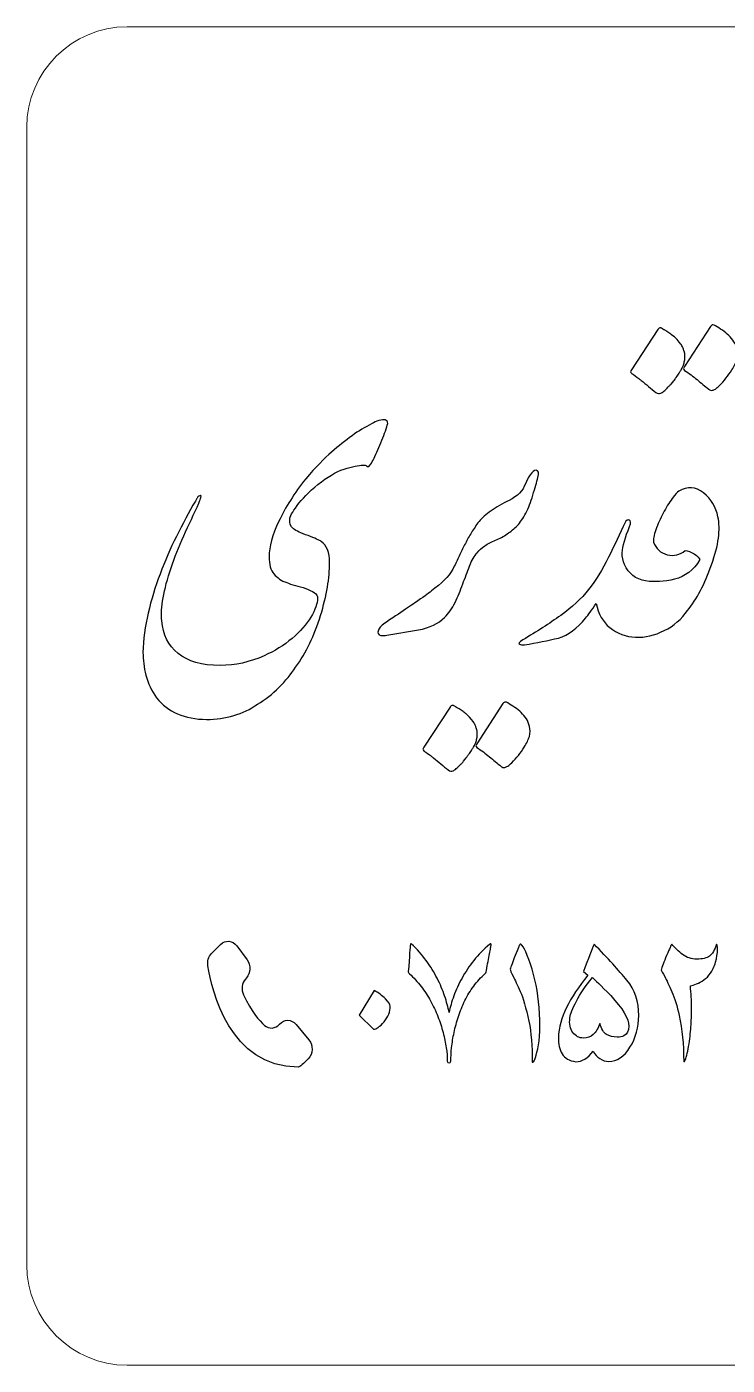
# Model space of a CAD drawing. Header units: millimetres. Extents: x -43.9 to -3.9, y -69.8 to -29.8.
# Drawn here: x -43.9 to -22.97, y -69.75 to -29.75 of the extents above; entities that cross this region are included whole.
import ezdxf

# ---------------------------------------------------------------- set-up
doc = ezdxf.new("R2010")
doc.units = ezdxf.units.MM
doc.header["$MEASUREMENT"] = 0
doc.layers.add('Layer 1', color=7, linetype='Continuous')

msp = doc.modelspace()

# ---------------------------------------------------------------- linework, layer by layer
at = {"layer": 'Layer 1', "color": 250, "lineweight": 18}
msp.add_open_spline([(-40.8954, -29.7531), (-40.8954, -29.7531), (-6.8954, -29.7531), (-6.8954, -29.7531), (-5.2431, -29.7531), (-3.8954, -31.1008), (-3.8954, -32.7531), (-3.8954, -32.7531), (-3.8954, -66.7531), (-3.8954, -66.7531), (-3.8954, -68.4054), (-5.2431, -69.7531), (-6.8954, -69.7531), (-6.8954, -69.7531), (-40.8954, -69.7531), (-40.8954, -69.7531), (-42.5477, -69.7531), (-43.8954, -68.4054), (-43.8954, -66.7531), (-43.8954, -66.7531), (-43.8954, -32.7531), (-43.8954, -32.7531), (-43.8954, -31.1008), (-42.5477, -29.7531), (-40.8954, -29.7531)], degree=3, knots=[0, 0, 0, 0, 0.125, 0.125, 0.125, 0.25, 0.25, 0.25, 0.375, 0.375, 0.375, 0.5, 0.5, 0.5, 0.625, 0.625, 0.625, 0.75, 0.75, 0.75, 0.875, 0.875, 0.875, 1, 1, 1, 1], dxfattribs=at)
at = {"layer": 'Layer 1', "color": 230}
for points, knots in [([(-24.2457, -39.4785), (-24.2457, -39.4925), (-24.244, -39.503), (-24.2404, -39.5101), (-24.2404, -39.5206), (-24.2387, -39.5294), (-24.2352, -39.5364), (-24.2352, -39.5434), (-24.2352, -39.5504), (-24.2334, -39.5592), (-24.2317, -39.568), (-24.2317, -39.575), (-24.2317, -39.582), (-24.2317, -39.582), (-24.2317, -39.654), (-24.2317, -39.654), (-24.2317, -39.661), (-24.2317, -39.6698), (-24.2334, -39.6804), (-24.2352, -39.6909), (-24.2352, -39.6997), (-24.2352, -39.7067), (-24.2352, -39.7067), (-24.251, -39.7681), (-24.251, -39.7681), (-24.251, -39.7752), (-24.2527, -39.7804), (-24.2545, -39.7839), (-24.2562, -39.7874), (-24.2562, -39.7927), (-24.2562, -39.7997), (-24.2562, -39.7997), (-24.2773, -39.8612), (-24.2773, -39.8612), (-24.2843, -39.8752), (-24.2896, -39.8893), (-24.2949, -39.9033), (-24.3001, -39.9156), (-24.3054, -39.9296), (-24.3124, -39.9437), (-24.3124, -39.9472), (-24.3142, -39.949), (-24.3159, -39.9507), (-24.3177, -39.9525), (-24.3177, -39.956), (-24.3177, -39.9595), (-24.3177, -39.9595), (-24.344, -40.0051), (-24.344, -40.0051), (-24.351, -40.0227), (-24.3598, -40.0367), (-24.3704, -40.049), (-24.3791, -40.0613), (-24.3879, -40.0736), (-24.3949, -40.0876), (-24.402, -40.0947), (-24.4055, -40.0999), (-24.4055, -40.1035), (-24.4055, -40.1035), (-24.4669, -40.1965), (-24.4669, -40.1965), (-24.4669, -40.1965), (-24.4932, -40.2334), (-24.4932, -40.2334), (-24.5003, -40.2386), (-24.5055, -40.2474), (-24.5108, -40.2579), (-24.5161, -40.2685), (-24.5231, -40.2773), (-24.5284, -40.2843), (-24.5424, -40.3053), (-24.5547, -40.3194), (-24.5652, -40.3299), (-24.5652, -40.3299), (-24.6477, -40.4335), (-24.6477, -40.4335), (-24.6548, -40.4388), (-24.6583, -40.4423), (-24.6583, -40.444), (-24.6653, -40.4511), (-24.6723, -40.4598), (-24.6811, -40.4704), (-24.6899, -40.4809), (-24.6987, -40.4897), (-24.7092, -40.4967), (-24.7092, -40.4967), (-24.7408, -40.5283), (-24.7408, -40.5283), (-24.7513, -40.5459), (-24.7636, -40.5599), (-24.7812, -40.5704), (-24.7812, -40.5704), (-24.8338, -40.6213), (-24.8338, -40.6213), (-24.8338, -40.6213), (-24.8584, -40.6424), (-24.8584, -40.6424), (-24.897, -40.674), (-24.9304, -40.6933), (-24.9567, -40.7039), (-24.9567, -40.7039), (-24.9883, -40.7144), (-24.9883, -40.7144), (-24.9883, -40.7144), (-25.0252, -40.7144), (-25.0252, -40.7144), (-25.0515, -40.7144), (-25.0761, -40.7039), (-25.0972, -40.6828), (-25.1727, -40.6249), (-25.2464, -40.5652), (-25.3166, -40.5037), (-25.3868, -40.4405), (-25.4623, -40.3808), (-25.5413, -40.3211), (-25.5659, -40.3018), (-25.5887, -40.2825), (-25.6133, -40.265), (-25.6853, -40.2105), (-25.7555, -40.1596), (-25.824, -40.114), (-25.8275, -40.114), (-25.8292, -40.1122), (-25.8292, -40.1087), (-25.8468, -40.0929), (-25.8556, -40.0771), (-25.8556, -40.0631), (-25.8556, -40.049), (-25.8468, -40.028), (-25.8292, -40.0016), (-25.8292, -40.0016), (-25.0392, -38.8008), (-25.0392, -38.8008), (-25.0392, -38.7973), (-25.0375, -38.7938), (-25.034, -38.7903), (-25.0111, -38.7587), (-24.9848, -38.7464), (-24.9567, -38.7534), (-24.9567, -38.7534), (-24.9532, -38.7552), (-24.9462, -38.7587), (-24.9427, -38.7587), (-24.9392, -38.7604), (-24.9374, -38.764), (-24.9374, -38.764), (-24.9005, -38.7798), (-24.9005, -38.7798), (-24.8935, -38.7868), (-24.8865, -38.7903), (-24.8795, -38.792), (-24.8725, -38.7938), (-24.8654, -38.7991), (-24.8584, -38.8061), (-24.8514, -38.8096), (-24.8461, -38.8131), (-24.8391, -38.8149), (-24.8321, -38.8184), (-24.8251, -38.8236), (-24.818, -38.8307), (-24.804, -38.8377), (-24.7899, -38.8465), (-24.7759, -38.857), (-24.7548, -38.871), (-24.7355, -38.8833), (-24.7145, -38.8956), (-24.6934, -38.9079), (-24.6723, -38.922), (-24.653, -38.9395), (-24.653, -38.9395), (-24.6319, -38.9553), (-24.6319, -38.9553), (-24.5775, -38.9957), (-24.5213, -39.0448), (-24.4616, -39.1028), (-24.4616, -39.1028), (-24.4002, -39.1765), (-24.4002, -39.1765), (-24.4002, -39.1765), (-24.3546, -39.238), (-24.3546, -39.238), (-24.33, -39.2713), (-24.3107, -39.3064), (-24.2984, -39.3398), (-24.2914, -39.3503), (-24.2843, -39.3661), (-24.2773, -39.3872), (-24.2773, -39.3872), (-24.2615, -39.4328), (-24.2615, -39.4328), (-24.258, -39.4363), (-24.2562, -39.4398), (-24.2562, -39.4434), (-24.2562, -39.4469), (-24.2545, -39.4521), (-24.251, -39.4592), (-24.251, -39.4697), (-24.2492, -39.475), (-24.2457, -39.4785)], [0, 0, 0, 0, 0.0151515, 0.0151515, 0.0151515, 0.030303, 0.030303, 0.030303, 0.0454545, 0.0454545, 0.0454545, 0.0606061, 0.0606061, 0.0606061, 0.0757576, 0.0757576, 0.0757576, 0.0909091, 0.0909091, 0.0909091, 0.1060606, 0.1060606, 0.1060606, 0.1212121, 0.1212121, 0.1212121, 0.1363636, 0.1363636, 0.1363636, 0.1515152, 0.1515152, 0.1515152, 0.1666667, 0.1666667, 0.1666667, 0.1818182, 0.1818182, 0.1818182, 0.1969697, 0.1969697, 0.1969697, 0.2121212, 0.2121212, 0.2121212, 0.2272727, 0.2272727, 0.2272727, 0.2424242, 0.2424242, 0.2424242, 0.2575758, 0.2575758, 0.2575758, 0.2727273, 0.2727273, 0.2727273, 0.2878788, 0.2878788, 0.2878788, 0.3030303, 0.3030303, 0.3030303, 0.3181818, 0.3181818, 0.3181818, 0.3333333, 0.3333333, 0.3333333, 0.3484848, 0.3484848, 0.3484848, 0.3636364, 0.3636364, 0.3636364, 0.3787879, 0.3787879, 0.3787879, 0.3939394, 0.3939394, 0.3939394, 0.4090909, 0.4090909, 0.4090909, 0.4242424, 0.4242424, 0.4242424, 0.4393939, 0.4393939, 0.4393939, 0.4545455, 0.4545455, 0.4545455, 0.469697, 0.469697, 0.469697, 0.4848485, 0.4848485, 0.4848485, 0.5, 0.5, 0.5, 0.5151515, 0.5151515, 0.5151515, 0.530303, 0.530303, 0.530303, 0.5454545, 0.5454545, 0.5454545, 0.5606061, 0.5606061, 0.5606061, 0.5757576, 0.5757576, 0.5757576, 0.5909091, 0.5909091, 0.5909091, 0.6060606, 0.6060606, 0.6060606, 0.6212121, 0.6212121, 0.6212121, 0.6363636, 0.6363636, 0.6363636, 0.6515152, 0.6515152, 0.6515152, 0.6666667, 0.6666667, 0.6666667, 0.6818182, 0.6818182, 0.6818182, 0.6969697, 0.6969697, 0.6969697, 0.7121212, 0.7121212, 0.7121212, 0.7272727, 0.7272727, 0.7272727, 0.7424242, 0.7424242, 0.7424242, 0.7575758, 0.7575758, 0.7575758, 0.7727273, 0.7727273, 0.7727273, 0.7878788, 0.7878788, 0.7878788, 0.8030303, 0.8030303, 0.8030303, 0.8181818, 0.8181818, 0.8181818, 0.8333333, 0.8333333, 0.8333333, 0.8484848, 0.8484848, 0.8484848, 0.8636364, 0.8636364, 0.8636364, 0.8787879, 0.8787879, 0.8787879, 0.8939394, 0.8939394, 0.8939394, 0.9090909, 0.9090909, 0.9090909, 0.9242424, 0.9242424, 0.9242424, 0.9393939, 0.9393939, 0.9393939, 0.9545455, 0.9545455, 0.9545455, 0.969697, 0.969697, 0.969697, 0.9848485, 0.9848485, 0.9848485, 1, 1, 1, 1]), ([(-22.6745, -39.3907), (-22.6464, -39.4855), (-22.6482, -39.5856), (-22.6762, -39.6891), (-22.7061, -39.791), (-22.757, -39.898), (-22.829, -40.0069), (-22.8869, -40.0964), (-22.9466, -40.1789), (-23.0063, -40.2562), (-23.066, -40.3334), (-23.1327, -40.4072), (-23.2047, -40.4756), (-23.2486, -40.523), (-23.2889, -40.5581), (-23.3223, -40.5792), (-23.3574, -40.5985), (-23.3855, -40.6126), (-23.4101, -40.6178), (-23.4346, -40.6213), (-23.454, -40.6213), (-23.4715, -40.6143), (-23.4891, -40.6073), (-23.5049, -40.5985), (-23.5172, -40.588), (-23.6383, -40.4932), (-23.7559, -40.3966), (-23.87, -40.2983), (-23.9859, -40.2), (-24.1105, -40.1087), (-24.2475, -40.0227), (-24.265, -39.9981), (-24.2738, -39.9806), (-24.2738, -39.9683), (-24.2738, -39.9577), (-24.265, -39.9367), (-24.2475, -39.9103), (-24.2475, -39.9103), (-23.4662, -38.706), (-23.4662, -38.706), (-23.4417, -38.6762), (-23.4188, -38.6604), (-23.3978, -38.6621), (-23.375, -38.6639), (-23.3504, -38.6744), (-23.3223, -38.6902), (-23.2538, -38.7324), (-23.1836, -38.7762), (-23.1134, -38.8219), (-23.0432, -38.8675), (-22.98, -38.9202), (-22.922, -38.9781), (-22.8623, -39.0378), (-22.8114, -39.0993), (-22.7675, -39.166), (-22.7219, -39.2327), (-22.692, -39.3082), (-22.6745, -39.3907)], [0, 0, 0, 0, 0.0526316, 0.0526316, 0.0526316, 0.1052632, 0.1052632, 0.1052632, 0.1578947, 0.1578947, 0.1578947, 0.2105263, 0.2105263, 0.2105263, 0.2631579, 0.2631579, 0.2631579, 0.3157895, 0.3157895, 0.3157895, 0.3684211, 0.3684211, 0.3684211, 0.4210526, 0.4210526, 0.4210526, 0.4736842, 0.4736842, 0.4736842, 0.5263158, 0.5263158, 0.5263158, 0.5789474, 0.5789474, 0.5789474, 0.6315789, 0.6315789, 0.6315789, 0.6842105, 0.6842105, 0.6842105, 0.7368421, 0.7368421, 0.7368421, 0.7894737, 0.7894737, 0.7894737, 0.8421053, 0.8421053, 0.8421053, 0.8947368, 0.8947368, 0.8947368, 0.9473684, 0.9473684, 0.9473684, 1, 1, 1, 1]), ([(-38.752, -43.9885), (-38.9029, -44.3115), (-39.0539, -44.6381), (-39.2066, -44.9681), (-39.3594, -45.2999), (-39.4858, -45.6159), (-39.5841, -45.9179), (-39.8071, -46.5903), (-39.9001, -47.1205), (-39.8632, -47.5067), (-39.8316, -47.9157), (-39.6701, -48.2388), (-39.3769, -48.4793), (-39.0838, -48.7198), (-38.6642, -48.8392), (-38.1182, -48.8392), (-37.667, -48.8392), (-37.2299, -48.7426), (-36.8068, -48.5512), (-36.4925, -48.4108), (-36.2134, -48.237), (-35.9694, -48.0316), (-35.7254, -47.8262), (-35.5375, -47.6138), (-35.4058, -47.3943), (-35.2742, -47.1749), (-35.2075, -46.9888), (-35.2075, -46.8378), (-35.204, -46.7693), (-35.2373, -46.7114), (-35.3075, -46.664), (-35.3778, -46.6148), (-35.4638, -46.5745), (-35.5621, -46.5394), (-35.6622, -46.506), (-35.7657, -46.4744), (-35.8711, -46.4481), (-35.9782, -46.42), (-36.0642, -46.3919), (-36.1291, -46.3656), (-36.2871, -46.3076), (-36.4135, -46.2198), (-36.5119, -46.1057), (-36.6102, -45.9899), (-36.6558, -45.8178), (-36.6541, -45.5878), (-36.6541, -45.2929), (-36.5575, -44.9418), (-36.3644, -44.531), (-36.173, -44.1219), (-35.9062, -43.6971), (-35.5621, -43.2582), (-35.2619, -42.9124), (-35.0038, -42.6473), (-34.7914, -42.4647), (-34.579, -42.2804), (-34.3736, -42.1171), (-34.177, -41.9749), (-33.9803, -41.8327), (-33.7872, -41.7133), (-33.5976, -41.6185), (-33.5221, -41.5764), (-33.4501, -41.5448), (-33.3817, -41.5202), (-33.2921, -41.4956), (-33.2272, -41.4904), (-33.1833, -41.5026), (-33.1412, -41.5149), (-33.1166, -41.55), (-33.1096, -41.608), (-33.1271, -41.6694), (-33.1499, -41.7449), (-33.1815, -41.8344), (-33.2131, -41.924), (-33.2465, -42.0153), (-33.2851, -42.1118), (-33.322, -42.2084), (-33.3624, -42.3032), (-33.4027, -42.398), (-33.4431, -42.491), (-33.4835, -42.5753), (-33.5204, -42.649), (-33.559, -42.7228), (-33.5923, -42.7824), (-33.6239, -42.8298), (-33.6555, -42.8755), (-33.6766, -42.8966), (-33.6907, -42.893), (-33.7047, -42.9001), (-33.7223, -42.8948), (-33.7416, -42.879), (-33.7626, -42.8614), (-33.7995, -42.8527), (-33.8504, -42.8527), (-33.9803, -42.8527), (-34.1682, -42.893), (-34.4157, -42.9738), (-34.6632, -43.0546), (-34.9231, -43.2073), (-35.1952, -43.4302), (-35.4673, -43.655), (-35.6762, -43.8674), (-35.8202, -44.064), (-35.9641, -44.2606), (-36.0361, -44.3976), (-36.0361, -44.4731), (-36.0536, -44.5819), (-36.0168, -44.6767), (-35.9272, -44.7557), (-35.85, -44.8172), (-35.7043, -44.8856), (-35.4936, -44.9611), (-35.283, -45.0366), (-35.1513, -45.0945), (-35.1004, -45.1367), (-34.9318, -45.249), (-34.8476, -45.4579), (-34.8476, -45.7634), (-34.8476, -46.2234), (-34.9371, -46.75), (-35.1179, -47.3452), (-35.2988, -47.9403), (-35.548, -48.4564), (-35.8658, -48.8953), (-35.9992, -49.0972), (-36.1642, -49.2991), (-36.3609, -49.4975), (-36.5557, -49.6959), (-36.7682, -49.8626), (-36.9981, -49.9961), (-37.4406, -50.3015), (-37.9497, -50.4543), (-38.5255, -50.4543), (-39.1803, -50.4437), (-39.6771, -50.2296), (-40.0177, -49.8117), (-40.1705, -49.5993), (-40.2775, -49.3728), (-40.3355, -49.1341), (-40.3934, -48.8971), (-40.4233, -48.6689), (-40.4233, -48.4529), (-40.4127, -48.0632), (-40.3618, -47.6699), (-40.2688, -47.2749), (-40.1757, -46.8817), (-40.0581, -46.492), (-39.9141, -46.1075), (-39.7702, -45.7248), (-39.6069, -45.3491), (-39.4226, -44.9822), (-39.24, -44.6153), (-39.0522, -44.2641), (-38.859, -43.9271), (-38.8292, -43.8762), (-38.8116, -43.8463), (-38.8081, -43.8393), (-38.7713, -43.7884), (-38.7344, -43.7621), (-38.701, -43.7621), (-38.701, -43.7621), (-38.6958, -43.7621), (-38.6958, -43.7621), (-38.6852, -43.7726), (-38.6835, -43.7937), (-38.6923, -43.8253), (-38.701, -43.8551), (-38.7204, -43.9095), (-38.752, -43.9885)], [0, 0, 0, 0, 0.0178571, 0.0178571, 0.0178571, 0.0357143, 0.0357143, 0.0357143, 0.0535714, 0.0535714, 0.0535714, 0.0714286, 0.0714286, 0.0714286, 0.0892857, 0.0892857, 0.0892857, 0.1071429, 0.1071429, 0.1071429, 0.125, 0.125, 0.125, 0.1428571, 0.1428571, 0.1428571, 0.1607143, 0.1607143, 0.1607143, 0.1785714, 0.1785714, 0.1785714, 0.1964286, 0.1964286, 0.1964286, 0.2142857, 0.2142857, 0.2142857, 0.2321429, 0.2321429, 0.2321429, 0.25, 0.25, 0.25, 0.2678571, 0.2678571, 0.2678571, 0.2857143, 0.2857143, 0.2857143, 0.3035714, 0.3035714, 0.3035714, 0.3214286, 0.3214286, 0.3214286, 0.3392857, 0.3392857, 0.3392857, 0.3571429, 0.3571429, 0.3571429, 0.375, 0.375, 0.375, 0.3928571, 0.3928571, 0.3928571, 0.4107143, 0.4107143, 0.4107143, 0.4285714, 0.4285714, 0.4285714, 0.4464286, 0.4464286, 0.4464286, 0.4642857, 0.4642857, 0.4642857, 0.4821429, 0.4821429, 0.4821429, 0.5, 0.5, 0.5, 0.5178571, 0.5178571, 0.5178571, 0.5357143, 0.5357143, 0.5357143, 0.5535714, 0.5535714, 0.5535714, 0.5714286, 0.5714286, 0.5714286, 0.5892857, 0.5892857, 0.5892857, 0.6071429, 0.6071429, 0.6071429, 0.625, 0.625, 0.625, 0.6428571, 0.6428571, 0.6428571, 0.6607143, 0.6607143, 0.6607143, 0.6785714, 0.6785714, 0.6785714, 0.6964286, 0.6964286, 0.6964286, 0.7142857, 0.7142857, 0.7142857, 0.7321429, 0.7321429, 0.7321429, 0.75, 0.75, 0.75, 0.7678571, 0.7678571, 0.7678571, 0.7857143, 0.7857143, 0.7857143, 0.8035714, 0.8035714, 0.8035714, 0.8214286, 0.8214286, 0.8214286, 0.8392857, 0.8392857, 0.8392857, 0.8571429, 0.8571429, 0.8571429, 0.875, 0.875, 0.875, 0.8928571, 0.8928571, 0.8928571, 0.9107143, 0.9107143, 0.9107143, 0.9285714, 0.9285714, 0.9285714, 0.9464286, 0.9464286, 0.9464286, 0.9642857, 0.9642857, 0.9642857, 0.9821429, 0.9821429, 0.9821429, 1, 1, 1, 1]), ([(-28.7786, -43.7533), (-28.8348, -43.9552), (-28.9032, -44.1325), (-28.9857, -44.287), (-29.0665, -44.4415), (-29.1525, -44.5661), (-29.2421, -44.6627), (-29.3316, -44.7522), (-29.4317, -44.8347), (-29.5405, -44.9102), (-29.6511, -44.9857), (-29.767, -45.0471), (-29.8899, -45.0945), (-30.0163, -45.1454), (-30.1251, -45.2034), (-30.2146, -45.2666), (-30.3042, -45.3298), (-30.3779, -45.3982), (-30.4358, -45.4702), (-30.5254, -45.5668), (-30.6026, -45.6984), (-30.6676, -45.8687), (-30.7325, -46.039), (-30.7992, -46.2181), (-30.8695, -46.4059), (-30.9397, -46.5955), (-31.0169, -46.7799), (-31.1012, -46.9589), (-31.1855, -47.1398), (-31.2908, -47.2872), (-31.4172, -47.4049), (-31.5928, -47.5892), (-31.8508, -47.7138), (-32.1949, -47.7805), (-32.1949, -47.7805), (-33.1359, -47.9385), (-33.1359, -47.9385), (-33.1622, -47.9421), (-33.1956, -47.9456), (-33.236, -47.9473), (-33.2746, -47.9491), (-33.3044, -47.9473), (-33.3202, -47.9438), (-33.3992, -47.921), (-33.4238, -47.8683), (-33.3922, -47.7876), (-33.3624, -47.7068), (-33.2816, -47.6261), (-33.1517, -47.5435), (-32.8866, -47.368), (-32.6759, -47.2275), (-32.5179, -47.1187), (-32.3599, -47.0116), (-32.2318, -46.9221), (-32.1335, -46.8536), (-32.0334, -46.7851), (-31.9526, -46.729), (-31.893, -46.6833), (-31.8333, -46.6394), (-31.7701, -46.5903), (-31.6998, -46.5341), (-31.4225, -46.3252), (-31.2311, -46.1057), (-31.124, -45.8758), (-31.0626, -45.7564), (-31.0064, -45.6405), (-30.9555, -45.5264), (-30.9028, -45.414), (-30.8502, -45.3017), (-30.7922, -45.1928), (-30.736, -45.0822), (-30.6746, -44.9734), (-30.6096, -44.8663), (-30.5447, -44.7575), (-30.4692, -44.6486), (-30.3832, -44.5398), (-30.2954, -44.4292), (-30.1743, -44.3221), (-30.0233, -44.2185), (-29.8723, -44.1132), (-29.6915, -44.0096), (-29.4791, -43.906), (-29.2315, -43.7796), (-29.0718, -43.6146), (-28.9998, -43.4127), (-28.9594, -43.3179), (-28.9103, -43.2266), (-28.8541, -43.1406), (-28.7979, -43.0546), (-28.7382, -43.0089), (-28.6768, -43.0019), (-28.6083, -43.0124), (-28.5907, -43.0862), (-28.6241, -43.2231), (-28.6416, -43.2916), (-28.6627, -43.3688), (-28.689, -43.4566), (-28.7154, -43.5444), (-28.7452, -43.6427), (-28.7786, -43.7533)], [0, 0, 0, 0, 0.030303, 0.030303, 0.030303, 0.0606061, 0.0606061, 0.0606061, 0.0909091, 0.0909091, 0.0909091, 0.1212121, 0.1212121, 0.1212121, 0.1515152, 0.1515152, 0.1515152, 0.1818182, 0.1818182, 0.1818182, 0.2121212, 0.2121212, 0.2121212, 0.2424242, 0.2424242, 0.2424242, 0.2727273, 0.2727273, 0.2727273, 0.3030303, 0.3030303, 0.3030303, 0.3333333, 0.3333333, 0.3333333, 0.3636364, 0.3636364, 0.3636364, 0.3939394, 0.3939394, 0.3939394, 0.4242424, 0.4242424, 0.4242424, 0.4545455, 0.4545455, 0.4545455, 0.4848485, 0.4848485, 0.4848485, 0.5151515, 0.5151515, 0.5151515, 0.5454545, 0.5454545, 0.5454545, 0.5757576, 0.5757576, 0.5757576, 0.6060606, 0.6060606, 0.6060606, 0.6363636, 0.6363636, 0.6363636, 0.6666667, 0.6666667, 0.6666667, 0.6969697, 0.6969697, 0.6969697, 0.7272727, 0.7272727, 0.7272727, 0.7575758, 0.7575758, 0.7575758, 0.7878788, 0.7878788, 0.7878788, 0.8181818, 0.8181818, 0.8181818, 0.8484848, 0.8484848, 0.8484848, 0.8787879, 0.8787879, 0.8787879, 0.9090909, 0.9090909, 0.9090909, 0.9393939, 0.9393939, 0.9393939, 0.969697, 0.969697, 0.969697, 1, 1, 1, 1]), ([(-23.245, -44.3958), (-23.166, -44.7733), (-23.2292, -45.2508), (-23.4364, -45.8284), (-23.6418, -46.4059), (-23.8806, -46.8624), (-24.1562, -47.1977), (-24.33, -47.4558), (-24.5617, -47.6559), (-24.8496, -47.7999), (-25.1375, -47.9438), (-25.4237, -48.0105), (-25.7081, -47.9982), (-25.9943, -47.9859), (-26.2506, -47.8894), (-26.4806, -47.7051), (-26.6817, -47.5454), (-26.817, -47.3051), (-26.8866, -46.9855), (-27.0153, -47.1842), (-27.1199, -47.3307), (-27.2003, -47.4242), (-27.4514, -47.7402), (-27.72, -47.9385), (-28.0079, -48.0211), (-28.3204, -48.0965), (-28.6575, -48.165), (-29.0209, -48.2265), (-29.0893, -48.23), (-29.142, -48.2247), (-29.1789, -48.2089), (-29.214, -48.1931), (-29.1806, -48.1492), (-29.0788, -48.0772), (-28.6592, -47.8315), (-28.2818, -47.5874), (-27.9429, -47.3452), (-27.6059, -47.1029), (-27.3285, -46.8466), (-27.1126, -46.5727), (-26.8966, -46.3006), (-26.6982, -45.9793), (-26.5174, -45.6089), (-26.3348, -45.2385), (-26.1698, -44.8926), (-26.0224, -44.5696), (-25.9855, -44.5011), (-25.9416, -44.4766), (-25.8942, -44.4959), (-25.8468, -44.5152), (-25.8433, -44.5766), (-25.8837, -44.6837), (-26.0203, -45.0078), (-26.0957, -45.2724), (-26.11, -45.4741), (-26.1083, -45.602), (-26.0838, -45.7199), (-26.0382, -45.8248), (-25.9153, -46.097), (-25.7046, -46.2585), (-25.4061, -46.3146), (-25.1411, -46.355), (-24.8531, -46.3375), (-24.5406, -46.262), (-24.2299, -46.1865), (-23.9771, -45.9916), (-23.7858, -45.6756), (-23.7998, -45.6352), (-23.856, -45.5791), (-23.9578, -45.5088), (-24.0596, -45.4386), (-24.1474, -45.4035), (-24.2229, -45.4035), (-24.3844, -45.5404), (-24.5635, -45.5826), (-24.7619, -45.5299), (-24.962, -45.4772), (-25.0972, -45.3526), (-25.1691, -45.156), (-25.1867, -45.0735), (-25.1639, -44.9506), (-25.1042, -44.7856), (-25.0445, -44.6223), (-24.9708, -44.4555), (-24.883, -44.287), (-24.7952, -44.1202), (-24.7057, -43.9727), (-24.6126, -43.8481), (-24.5213, -43.7234), (-24.4564, -43.6515), (-24.4178, -43.6339), (-24.1544, -43.4829), (-23.9069, -43.4987), (-23.6769, -43.6831), (-23.4469, -43.8656), (-23.303, -44.1044), (-23.245, -44.3958)], [0, 0, 0, 0, 0.03125, 0.03125, 0.03125, 0.0625, 0.0625, 0.0625, 0.09375, 0.09375, 0.09375, 0.125, 0.125, 0.125, 0.15625, 0.15625, 0.15625, 0.1875, 0.1875, 0.1875, 0.21875, 0.21875, 0.21875, 0.25, 0.25, 0.25, 0.28125, 0.28125, 0.28125, 0.3125, 0.3125, 0.3125, 0.34375, 0.34375, 0.34375, 0.375, 0.375, 0.375, 0.40625, 0.40625, 0.40625, 0.4375, 0.4375, 0.4375, 0.46875, 0.46875, 0.46875, 0.5, 0.5, 0.5, 0.53125, 0.53125, 0.53125, 0.5625, 0.5625, 0.5625, 0.59375, 0.59375, 0.59375, 0.625, 0.625, 0.625, 0.65625, 0.65625, 0.65625, 0.6875, 0.6875, 0.6875, 0.71875, 0.71875, 0.71875, 0.75, 0.75, 0.75, 0.78125, 0.78125, 0.78125, 0.8125, 0.8125, 0.8125, 0.84375, 0.84375, 0.84375, 0.875, 0.875, 0.875, 0.90625, 0.90625, 0.90625, 0.9375, 0.9375, 0.9375, 0.96875, 0.96875, 0.96875, 1, 1, 1, 1]), ([(-28.8769, -50.6614), (-28.8488, -50.7562), (-28.8506, -50.8563), (-28.8804, -50.9599), (-28.9085, -51.0617), (-28.9594, -51.1688), (-29.0314, -51.2776), (-29.0893, -51.3672), (-29.149, -51.4514), (-29.2087, -51.5269), (-29.2684, -51.6042), (-29.3351, -51.6779), (-29.4071, -51.7464), (-29.451, -51.7938), (-29.4913, -51.8289), (-29.5247, -51.85), (-29.5598, -51.8693), (-29.5879, -51.8833), (-29.6125, -51.8886), (-29.6371, -51.8921), (-29.6564, -51.8921), (-29.6739, -51.8851), (-29.6915, -51.878), (-29.7073, -51.8693), (-29.7196, -51.8587), (-29.8407, -51.7639), (-29.9583, -51.6674), (-30.0724, -51.5691), (-30.1883, -51.4707), (-30.313, -51.3795), (-30.4516, -51.2934), (-30.4674, -51.2689), (-30.4762, -51.2513), (-30.4762, -51.239), (-30.4762, -51.2285), (-30.4674, -51.2074), (-30.4516, -51.1811), (-30.4516, -51.1811), (-29.6687, -49.9768), (-29.6687, -49.9768), (-29.6458, -49.9469), (-29.6213, -49.9311), (-29.6002, -49.9329), (-29.5774, -49.9346), (-29.5528, -49.9452), (-29.5247, -49.961), (-29.4562, -50.0031), (-29.3878, -50.047), (-29.3175, -50.0926), (-29.2473, -50.1383), (-29.1824, -50.1909), (-29.1244, -50.2489), (-29.0647, -50.3086), (-29.0138, -50.37), (-28.9699, -50.4367), (-28.9243, -50.5034), (-28.8945, -50.5789), (-28.8769, -50.6614)], [0, 0, 0, 0, 0.0526316, 0.0526316, 0.0526316, 0.1052632, 0.1052632, 0.1052632, 0.1578947, 0.1578947, 0.1578947, 0.2105263, 0.2105263, 0.2105263, 0.2631579, 0.2631579, 0.2631579, 0.3157895, 0.3157895, 0.3157895, 0.3684211, 0.3684211, 0.3684211, 0.4210526, 0.4210526, 0.4210526, 0.4736842, 0.4736842, 0.4736842, 0.5263158, 0.5263158, 0.5263158, 0.5789474, 0.5789474, 0.5789474, 0.6315789, 0.6315789, 0.6315789, 0.6842105, 0.6842105, 0.6842105, 0.7368421, 0.7368421, 0.7368421, 0.7894737, 0.7894737, 0.7894737, 0.8421053, 0.8421053, 0.8421053, 0.8947368, 0.8947368, 0.8947368, 0.9473684, 0.9473684, 0.9473684, 1, 1, 1, 1]), ([(-30.4499, -50.7597), (-30.4499, -50.7738), (-30.4481, -50.7843), (-30.4446, -50.7913), (-30.4446, -50.8019), (-30.4429, -50.8107), (-30.4394, -50.8177), (-30.4394, -50.8247), (-30.4394, -50.8317), (-30.4376, -50.8405), (-30.4358, -50.8493), (-30.4358, -50.8563), (-30.4358, -50.8633), (-30.4358, -50.8633), (-30.4358, -50.9353), (-30.4358, -50.9353), (-30.4358, -50.9423), (-30.4358, -50.9511), (-30.4376, -50.9616), (-30.4394, -50.9722), (-30.4394, -50.9809), (-30.4394, -50.988), (-30.4394, -50.988), (-30.4552, -51.0494), (-30.4552, -51.0494), (-30.4552, -51.0564), (-30.4569, -51.0599), (-30.4587, -51.0635), (-30.4604, -51.067), (-30.4604, -51.0722), (-30.4604, -51.0793), (-30.4604, -51.0793), (-30.4815, -51.1407), (-30.4815, -51.1407), (-30.4885, -51.153), (-30.4938, -51.167), (-30.499, -51.1811), (-30.5043, -51.1951), (-30.5113, -51.2074), (-30.5166, -51.2215), (-30.5166, -51.225), (-30.5184, -51.2285), (-30.5201, -51.2285), (-30.5219, -51.2302), (-30.5219, -51.2337), (-30.5219, -51.2373), (-30.5219, -51.2373), (-30.5482, -51.2829), (-30.5482, -51.2829), (-30.5552, -51.2987), (-30.564, -51.3145), (-30.5745, -51.325), (-30.5851, -51.3373), (-30.5921, -51.3496), (-30.5991, -51.3637), (-30.6061, -51.3707), (-30.6096, -51.3759), (-30.6096, -51.3795), (-30.6096, -51.3795), (-30.6711, -51.4707), (-30.6711, -51.4707), (-30.6711, -51.4707), (-30.6974, -51.5059), (-30.6974, -51.5059), (-30.7044, -51.5129), (-30.7097, -51.5217), (-30.715, -51.5322), (-30.7202, -51.541), (-30.7273, -51.5497), (-30.7343, -51.5568), (-30.7466, -51.5778), (-30.7589, -51.5919), (-30.7694, -51.6024), (-30.7694, -51.6024), (-30.8519, -51.7042), (-30.8519, -51.7042), (-30.8589, -51.713), (-30.8624, -51.72), (-30.8624, -51.7253), (-30.8695, -51.7323), (-30.8765, -51.7411), (-30.8853, -51.7516), (-30.894, -51.7622), (-30.9028, -51.771), (-30.9134, -51.778), (-30.9134, -51.778), (-30.945, -51.8096), (-30.945, -51.8096), (-30.9555, -51.8271), (-30.9678, -51.8412), (-30.9853, -51.8517), (-30.9853, -51.8517), (-31.038, -51.9026), (-31.038, -51.9026), (-31.038, -51.9026), (-31.0626, -51.9237), (-31.0626, -51.9237), (-31.1012, -51.9553), (-31.1346, -51.9746), (-31.1609, -51.9851), (-31.1609, -51.9851), (-31.1925, -51.9957), (-31.1925, -51.9957), (-31.1925, -51.9957), (-31.2294, -51.9957), (-31.2294, -51.9957), (-31.2557, -51.9957), (-31.2803, -51.9851), (-31.3013, -51.9641), (-31.3768, -51.9061), (-31.4506, -51.8464), (-31.5208, -51.785), (-31.591, -51.7218), (-31.6665, -51.6621), (-31.7455, -51.6024), (-31.7701, -51.5831), (-31.7929, -51.5638), (-31.8175, -51.5462), (-31.8894, -51.4918), (-31.9597, -51.4409), (-32.0281, -51.397), (-32.0316, -51.3953), (-32.0334, -51.3935), (-32.0334, -51.3917), (-32.051, -51.3742), (-32.0597, -51.3584), (-32.0597, -51.3443), (-32.0597, -51.3303), (-32.051, -51.3092), (-32.0334, -51.2829), (-32.0334, -51.2829), (-31.2434, -50.0821), (-31.2434, -50.0821), (-31.2434, -50.0786), (-31.2416, -50.0751), (-31.2381, -50.0716), (-31.2153, -50.04), (-31.189, -50.0277), (-31.1609, -50.0347), (-31.1609, -50.0347), (-31.1574, -50.0364), (-31.1504, -50.04), (-31.1468, -50.04), (-31.1433, -50.0417), (-31.1416, -50.0452), (-31.1416, -50.0452), (-31.1047, -50.061), (-31.1047, -50.061), (-31.0977, -50.068), (-31.0907, -50.0716), (-31.0836, -50.0733), (-31.0766, -50.0751), (-31.0696, -50.0803), (-31.0626, -50.0874), (-31.0556, -50.0909), (-31.0503, -50.0944), (-31.0433, -50.0961), (-31.0362, -50.0996), (-31.0292, -50.1049), (-31.0222, -50.1119), (-31.0082, -50.119), (-30.9941, -50.1277), (-30.9801, -50.1383), (-30.959, -50.1523), (-30.9397, -50.1646), (-30.9186, -50.1769), (-30.8976, -50.1892), (-30.8782, -50.2032), (-30.8572, -50.2208), (-30.8572, -50.2208), (-30.8361, -50.2366), (-30.8361, -50.2366), (-30.8045, -50.2594), (-30.7764, -50.284), (-30.7483, -50.3086), (-30.722, -50.3314), (-30.6939, -50.3577), (-30.6658, -50.3858), (-30.6658, -50.3858), (-30.6044, -50.4578), (-30.6044, -50.4578), (-30.6044, -50.4578), (-30.5587, -50.5192), (-30.5587, -50.5192), (-30.5342, -50.5526), (-30.5148, -50.5877), (-30.5026, -50.6211), (-30.4955, -50.6316), (-30.4885, -50.6474), (-30.4815, -50.6685), (-30.4815, -50.6685), (-30.4657, -50.7141), (-30.4657, -50.7141), (-30.4622, -50.7176), (-30.4604, -50.7211), (-30.4604, -50.7246), (-30.4604, -50.7281), (-30.4587, -50.7334), (-30.4552, -50.7404), (-30.4552, -50.751), (-30.4534, -50.7562), (-30.4499, -50.7597)], [0, 0, 0, 0, 0.0149254, 0.0149254, 0.0149254, 0.0298507, 0.0298507, 0.0298507, 0.0447761, 0.0447761, 0.0447761, 0.0597015, 0.0597015, 0.0597015, 0.0746269, 0.0746269, 0.0746269, 0.0895522, 0.0895522, 0.0895522, 0.1044776, 0.1044776, 0.1044776, 0.119403, 0.119403, 0.119403, 0.1343284, 0.1343284, 0.1343284, 0.1492537, 0.1492537, 0.1492537, 0.1641791, 0.1641791, 0.1641791, 0.1791045, 0.1791045, 0.1791045, 0.1940299, 0.1940299, 0.1940299, 0.2089552, 0.2089552, 0.2089552, 0.2238806, 0.2238806, 0.2238806, 0.238806, 0.238806, 0.238806, 0.2537313, 0.2537313, 0.2537313, 0.2686567, 0.2686567, 0.2686567, 0.2835821, 0.2835821, 0.2835821, 0.2985075, 0.2985075, 0.2985075, 0.3134328, 0.3134328, 0.3134328, 0.3283582, 0.3283582, 0.3283582, 0.3432836, 0.3432836, 0.3432836, 0.358209, 0.358209, 0.358209, 0.3731343, 0.3731343, 0.3731343, 0.3880597, 0.3880597, 0.3880597, 0.4029851, 0.4029851, 0.4029851, 0.4179104, 0.4179104, 0.4179104, 0.4328358, 0.4328358, 0.4328358, 0.4477612, 0.4477612, 0.4477612, 0.4626866, 0.4626866, 0.4626866, 0.4776119, 0.4776119, 0.4776119, 0.4925373, 0.4925373, 0.4925373, 0.5074627, 0.5074627, 0.5074627, 0.5223881, 0.5223881, 0.5223881, 0.5373134, 0.5373134, 0.5373134, 0.5522388, 0.5522388, 0.5522388, 0.5671642, 0.5671642, 0.5671642, 0.5820896, 0.5820896, 0.5820896, 0.5970149, 0.5970149, 0.5970149, 0.6119403, 0.6119403, 0.6119403, 0.6268657, 0.6268657, 0.6268657, 0.641791, 0.641791, 0.641791, 0.6567164, 0.6567164, 0.6567164, 0.6716418, 0.6716418, 0.6716418, 0.6865672, 0.6865672, 0.6865672, 0.7014925, 0.7014925, 0.7014925, 0.7164179, 0.7164179, 0.7164179, 0.7313433, 0.7313433, 0.7313433, 0.7462687, 0.7462687, 0.7462687, 0.761194, 0.761194, 0.761194, 0.7761194, 0.7761194, 0.7761194, 0.7910448, 0.7910448, 0.7910448, 0.8059701, 0.8059701, 0.8059701, 0.8208955, 0.8208955, 0.8208955, 0.8358209, 0.8358209, 0.8358209, 0.8507463, 0.8507463, 0.8507463, 0.8656716, 0.8656716, 0.8656716, 0.880597, 0.880597, 0.880597, 0.8955224, 0.8955224, 0.8955224, 0.9104478, 0.9104478, 0.9104478, 0.9253731, 0.9253731, 0.9253731, 0.9402985, 0.9402985, 0.9402985, 0.9552239, 0.9552239, 0.9552239, 0.9701493, 0.9701493, 0.9701493, 0.9850746, 0.9850746, 0.9850746, 1, 1, 1, 1]), ([(-37.3624, -58.2115), (-37.3624, -58.2115), (-37.3323, -58.1771), (-37.3323, -58.1771), (-37.2043, -58.0328), (-37.1951, -57.7998), (-37.3108, -57.6422), (-37.3108, -57.6422), (-37.6197, -57.2226), (-37.6197, -57.2226), (-37.7438, -57.0539), (-37.9648, -57.0355), (-38.1092, -57.1811), (-38.1092, -57.1811), (-38.3746, -57.4497), (-38.3746, -57.4497), (-38.4658, -57.5416), (-38.5075, -57.6814), (-38.4849, -57.8192), (-38.3648, -58.5579), (-37.8278, -60.8458), (-35.7883, -60.8458), (-35.7422, -60.8458), (-35.6108, -60.7242), (-35.4871, -60.597), (-35.3416, -60.4486), (-35.332, -60.192), (-35.466, -60.0304), (-35.466, -60.0304), (-35.8512, -59.5666), (-35.8512, -59.5666), (-35.9843, -59.4063), (-36.2049, -59.4037), (-36.3421, -59.5604), (-36.4639, -59.7003), (-36.6558, -59.7161), (-36.7926, -59.5962), (-36.9578, -59.4527), (-37.1815, -59.1844), (-37.4212, -58.6863), (-37.4956, -58.5314), (-37.4725, -58.3354), (-37.3624, -58.2115)], [0, 0, 0, 0, 0.0714286, 0.0714286, 0.0714286, 0.1428571, 0.1428571, 0.1428571, 0.2142857, 0.2142857, 0.2142857, 0.2857143, 0.2857143, 0.2857143, 0.3571429, 0.3571429, 0.3571429, 0.4285714, 0.4285714, 0.4285714, 0.5, 0.5, 0.5, 0.5714286, 0.5714286, 0.5714286, 0.6428571, 0.6428571, 0.6428571, 0.7142857, 0.7142857, 0.7142857, 0.7857143, 0.7857143, 0.7857143, 0.8571429, 0.8571429, 0.8571429, 0.9285714, 0.9285714, 0.9285714, 1, 1, 1, 1]), ([(-30.1644, -57.9582), (-30.1719, -57.992), (-30.1776, -58.0127), (-30.1813, -58.0221), (-30.1851, -58.0316), (-30.1907, -58.04), (-30.2001, -58.0494), (-30.329, -58.1595), (-30.4428, -58.2837), (-30.5435, -58.422), (-30.6432, -58.5593), (-30.7316, -58.7042), (-30.8069, -58.8575), (-30.8822, -59.0099), (-30.9461, -59.167), (-30.9998, -59.3279), (-31.0524, -59.4897), (-31.0957, -59.6496), (-31.1286, -59.8067), (-31.1625, -59.9638), (-31.186, -60.1153), (-31.202, -60.263), (-31.218, -60.4097), (-31.2255, -60.5443), (-31.2255, -60.6675), (-31.2368, -60.7004), (-31.2547, -60.7164), (-31.281, -60.7145), (-31.3064, -60.7126), (-31.3234, -60.6976), (-31.3328, -60.6675), (-31.3328, -60.5443), (-31.3431, -60.4097), (-31.3648, -60.2639), (-31.3855, -60.1181), (-31.4174, -59.9666), (-31.4588, -59.8105), (-31.4993, -59.6543), (-31.552, -59.4963), (-31.6141, -59.3354), (-31.6761, -59.1745), (-31.7495, -59.0174), (-31.8332, -58.865), (-31.917, -58.7126), (-32.011, -58.5678), (-32.1155, -58.4314), (-32.2208, -58.294), (-32.3356, -58.1698), (-32.4598, -58.0579), (-32.4692, -58.0504), (-32.4776, -58.0419), (-32.4861, -58.0316), (-32.4946, -58.0212), (-32.4983, -58.008), (-32.4965, -57.992), (-32.4645, -57.5264), (-32.4447, -57.2517), (-32.4353, -57.1651), (-32.4315, -57.1426), (-32.4212, -57.1426), (-32.4052, -57.1651), (-32.2359, -57.3194), (-32.0882, -57.484), (-31.9612, -57.6581), (-31.8342, -57.8331), (-31.726, -58.0099), (-31.6347, -58.1887), (-31.5435, -58.3674), (-31.4692, -58.5443), (-31.4118, -58.7183), (-31.3535, -58.8914), (-31.3093, -59.0551), (-31.2782, -59.2094), (-31.2481, -59.0551), (-31.202, -58.8904), (-31.1371, -58.7155), (-31.0731, -58.5396), (-30.9913, -58.3627), (-30.8916, -58.183), (-30.7928, -58.0043), (-30.6743, -57.8284), (-30.5379, -57.6553), (-30.4005, -57.4831), (-30.2453, -57.3232), (-30.0703, -57.1755), (-30.0543, -57.1614), (-30.043, -57.1548), (-30.0374, -57.1576), (-30.0317, -57.1604), (-30.028, -57.167), (-30.0242, -57.1755), (-30.0242, -57.1981), (-30.028, -57.2338), (-30.0364, -57.2837), (-30.0449, -57.3326), (-30.0553, -57.3919), (-30.0675, -57.4596), (-30.0807, -57.5273), (-30.0957, -57.6045), (-30.1136, -57.6901), (-30.1305, -57.7757), (-30.1474, -57.865), (-30.1644, -57.9582)], [0, 0, 0, 0, 0.0294118, 0.0294118, 0.0294118, 0.0588235, 0.0588235, 0.0588235, 0.0882353, 0.0882353, 0.0882353, 0.1176471, 0.1176471, 0.1176471, 0.1470588, 0.1470588, 0.1470588, 0.1764706, 0.1764706, 0.1764706, 0.2058824, 0.2058824, 0.2058824, 0.2352941, 0.2352941, 0.2352941, 0.2647059, 0.2647059, 0.2647059, 0.2941176, 0.2941176, 0.2941176, 0.3235294, 0.3235294, 0.3235294, 0.3529412, 0.3529412, 0.3529412, 0.3823529, 0.3823529, 0.3823529, 0.4117647, 0.4117647, 0.4117647, 0.4411765, 0.4411765, 0.4411765, 0.4705882, 0.4705882, 0.4705882, 0.5, 0.5, 0.5, 0.5294118, 0.5294118, 0.5294118, 0.5588235, 0.5588235, 0.5588235, 0.5882353, 0.5882353, 0.5882353, 0.6176471, 0.6176471, 0.6176471, 0.6470588, 0.6470588, 0.6470588, 0.6764706, 0.6764706, 0.6764706, 0.7058824, 0.7058824, 0.7058824, 0.7352941, 0.7352941, 0.7352941, 0.7647059, 0.7647059, 0.7647059, 0.7941176, 0.7941176, 0.7941176, 0.8235294, 0.8235294, 0.8235294, 0.8529412, 0.8529412, 0.8529412, 0.8823529, 0.8823529, 0.8823529, 0.9117647, 0.9117647, 0.9117647, 0.9411765, 0.9411765, 0.9411765, 0.9705882, 0.9705882, 0.9705882, 1, 1, 1, 1]), ([(-28.5877, -59.0588), (-28.5529, -59.5932), (-28.567, -60.0062), (-28.6291, -60.2978), (-28.6921, -60.5885), (-28.7467, -60.7211), (-28.7946, -60.6957), (-28.7946, -60.2141), (-28.8276, -59.8067), (-28.8944, -59.4718), (-28.98, -59.0748), (-29.0665, -58.7785), (-29.1521, -58.5819), (-29.2368, -58.3853), (-29.3092, -58.2348), (-29.3666, -58.1294), (-29.4249, -58.025), (-29.4532, -57.9535), (-29.4532, -57.9149), (-29.4315, -57.8396), (-29.3807, -57.7032), (-29.3017, -57.5057), (-29.2227, -57.3081), (-29.1747, -57.1943), (-29.1587, -57.1651), (-29.091, -57.1651), (-28.9866, -57.3665), (-28.8473, -57.7691), (-28.7072, -58.1708), (-28.6216, -58.6007), (-28.5877, -59.0588)], [0, 0, 0, 0, 0.1, 0.1, 0.1, 0.2, 0.2, 0.2, 0.3, 0.3, 0.3, 0.4, 0.4, 0.4, 0.5, 0.5, 0.5, 0.6, 0.6, 0.6, 0.7, 0.7, 0.7, 0.8, 0.8, 0.8, 0.9, 0.9, 0.9, 1, 1, 1, 1]), ([(-25.614, -59.2987), (-25.614, -59.6515), (-25.7006, -59.9695), (-25.8746, -60.2526), (-26.0477, -60.5348), (-26.2594, -60.676), (-26.5068, -60.676), (-26.6009, -60.6741), (-26.6893, -60.6459), (-26.7711, -60.5913), (-26.8539, -60.5358), (-26.9207, -60.4615), (-26.9696, -60.3665), (-27.1314, -60.58), (-27.3064, -60.6854), (-27.4936, -60.6816), (-27.6902, -60.6543), (-27.8266, -60.5762), (-27.9019, -60.4474), (-27.9772, -60.3185), (-28.0138, -60.1557), (-28.012, -59.9591), (-28.0026, -59.6609), (-27.9226, -59.3627), (-27.7721, -59.0626), (-27.6216, -58.7625), (-27.408, -58.4389), (-27.1324, -58.0918), (-27.1324, -58.0918), (-27.2622, -57.9873), (-27.2622, -57.9873), (-27.1136, -57.5988), (-27.0082, -57.3251), (-26.948, -57.1651), (-26.5331, -57.596), (-26.2058, -57.9563), (-25.9668, -58.246), (-25.7279, -58.5358), (-25.6103, -58.8867), (-25.614, -59.2987)], [0, 0, 0, 0, 0.0769231, 0.0769231, 0.0769231, 0.1538462, 0.1538462, 0.1538462, 0.2307692, 0.2307692, 0.2307692, 0.3076923, 0.3076923, 0.3076923, 0.3846154, 0.3846154, 0.3846154, 0.4615385, 0.4615385, 0.4615385, 0.5384615, 0.5384615, 0.5384615, 0.6153846, 0.6153846, 0.6153846, 0.6923077, 0.6923077, 0.6923077, 0.7692308, 0.7692308, 0.7692308, 0.8461538, 0.8461538, 0.8461538, 0.9230769, 0.9230769, 0.9230769, 1, 1, 1, 1]), ([(-23.4701, -58.0391), (-23.5284, -58.1237), (-23.5943, -58.1896), (-23.6657, -58.2385), (-23.7372, -58.2874), (-23.8097, -58.326), (-23.8849, -58.3542), (-23.9593, -58.3824), (-24.0213, -58.4022), (-24.0703, -58.4135), (-24.0449, -58.6393), (-24.0326, -58.8575), (-24.0345, -59.0664), (-24.0364, -59.2761), (-24.043, -59.469), (-24.0543, -59.644), (-24.0646, -59.8199), (-24.0881, -60.0146), (-24.1229, -60.23), (-24.154, -60.4285), (-24.1954, -60.5753), (-24.2471, -60.6713), (-24.2509, -60.6778), (-24.2546, -60.6816), (-24.2593, -60.6816), (-24.2641, -60.6816), (-24.2669, -60.6778), (-24.2688, -60.6713), (-24.2706, -60.1623), (-24.3158, -59.707), (-24.4042, -59.3062), (-24.4625, -59.0203), (-24.5359, -58.7813), (-24.6215, -58.5903), (-24.7081, -58.3984), (-24.7805, -58.2479), (-24.8379, -58.1379), (-24.8962, -58.0278), (-24.931, -57.9629), (-24.9442, -57.9422), (-24.9207, -57.8491), (-24.8652, -57.7023), (-24.7786, -57.5038), (-24.6921, -57.3053), (-24.6422, -57.1924), (-24.6272, -57.1651), (-24.5284, -57.2846), (-24.4193, -57.39), (-24.3007, -57.4803), (-24.1822, -57.5715), (-24.0402, -57.6167), (-23.8746, -57.6167), (-23.71, -57.6167), (-23.5839, -57.5875), (-23.4974, -57.5273), (-23.4108, -57.4681), (-23.3431, -57.3467), (-23.2932, -57.1651), (-23.2716, -57.1651), (-23.2603, -57.2216), (-23.2603, -57.3335), (-23.2603, -57.4455), (-23.28, -57.5706), (-23.3186, -57.7079), (-23.3572, -57.8462), (-23.407, -57.9563), (-23.4701, -58.0391)], [0, 0, 0, 0, 0.0454545, 0.0454545, 0.0454545, 0.0909091, 0.0909091, 0.0909091, 0.1363636, 0.1363636, 0.1363636, 0.1818182, 0.1818182, 0.1818182, 0.2272727, 0.2272727, 0.2272727, 0.2727273, 0.2727273, 0.2727273, 0.3181818, 0.3181818, 0.3181818, 0.3636364, 0.3636364, 0.3636364, 0.4090909, 0.4090909, 0.4090909, 0.4545455, 0.4545455, 0.4545455, 0.5, 0.5, 0.5, 0.5454545, 0.5454545, 0.5454545, 0.5909091, 0.5909091, 0.5909091, 0.6363636, 0.6363636, 0.6363636, 0.6818182, 0.6818182, 0.6818182, 0.7272727, 0.7272727, 0.7272727, 0.7727273, 0.7727273, 0.7727273, 0.8181818, 0.8181818, 0.8181818, 0.8636364, 0.8636364, 0.8636364, 0.9090909, 0.9090909, 0.9090909, 0.9545455, 0.9545455, 0.9545455, 1, 1, 1, 1]), ([(-25.9075, -59.6167), (-25.9075, -59.3966), (-26.0882, -59.0936), (-26.4503, -58.7079), (-26.7467, -58.3984), (-26.9292, -58.2197), (-26.9988, -58.1698), (-27.2029, -58.4238), (-27.361, -58.6581), (-27.4748, -58.8726), (-27.5877, -59.088), (-27.6526, -59.2536), (-27.6686, -59.3693), (-27.6921, -59.5527), (-27.6629, -59.6995), (-27.5792, -59.8105), (-27.4955, -59.9205), (-27.392, -59.976), (-27.2688, -59.976), (-27.1531, -59.976), (-27.0543, -59.9403), (-26.9725, -59.8679), (-26.8906, -59.7954), (-26.8248, -59.6863), (-26.773, -59.5395), (-26.7269, -59.7079), (-26.6601, -59.818), (-26.5736, -59.8697), (-26.4861, -59.9215), (-26.3817, -59.9478), (-26.2603, -59.9478), (-26.1775, -59.9478), (-26.1098, -59.9347), (-26.0562, -59.9093), (-25.9574, -59.8575), (-25.9075, -59.7606), (-25.9075, -59.6167)], [0, 0, 0, 0, 0.0833333, 0.0833333, 0.0833333, 0.1666667, 0.1666667, 0.1666667, 0.25, 0.25, 0.25, 0.3333333, 0.3333333, 0.3333333, 0.4166667, 0.4166667, 0.4166667, 0.5, 0.5, 0.5, 0.5833333, 0.5833333, 0.5833333, 0.6666667, 0.6666667, 0.6666667, 0.75, 0.75, 0.75, 0.8333333, 0.8333333, 0.8333333, 0.9166667, 0.9166667, 0.9166667, 1, 1, 1, 1]), ([(-33.0365, -59.025), (-33.0365, -59.1849), (-33.0986, -59.3392), (-33.2227, -59.4878), (-33.3469, -59.6364), (-33.4513, -59.7108), (-33.536, -59.7108), (-33.536, -59.7108), (-33.9659, -59.2921), (-33.9659, -59.2921), (-33.9659, -59.2921), (-33.5162, -58.5537), (-33.5162, -58.5537), (-33.3893, -58.6214), (-33.2782, -58.7051), (-33.1813, -58.8048), (-33.0845, -58.9036), (-33.0365, -58.977), (-33.0365, -59.025)], [0, 0, 0, 0, 0.1666667, 0.1666667, 0.1666667, 0.3333333, 0.3333333, 0.3333333, 0.5, 0.5, 0.5, 0.6666667, 0.6666667, 0.6666667, 0.8333333, 0.8333333, 0.8333333, 1, 1, 1, 1])]:
    msp.add_open_spline(points, degree=3, knots=knots, dxfattribs=at)

doc.saveas('drawing.dxf')
